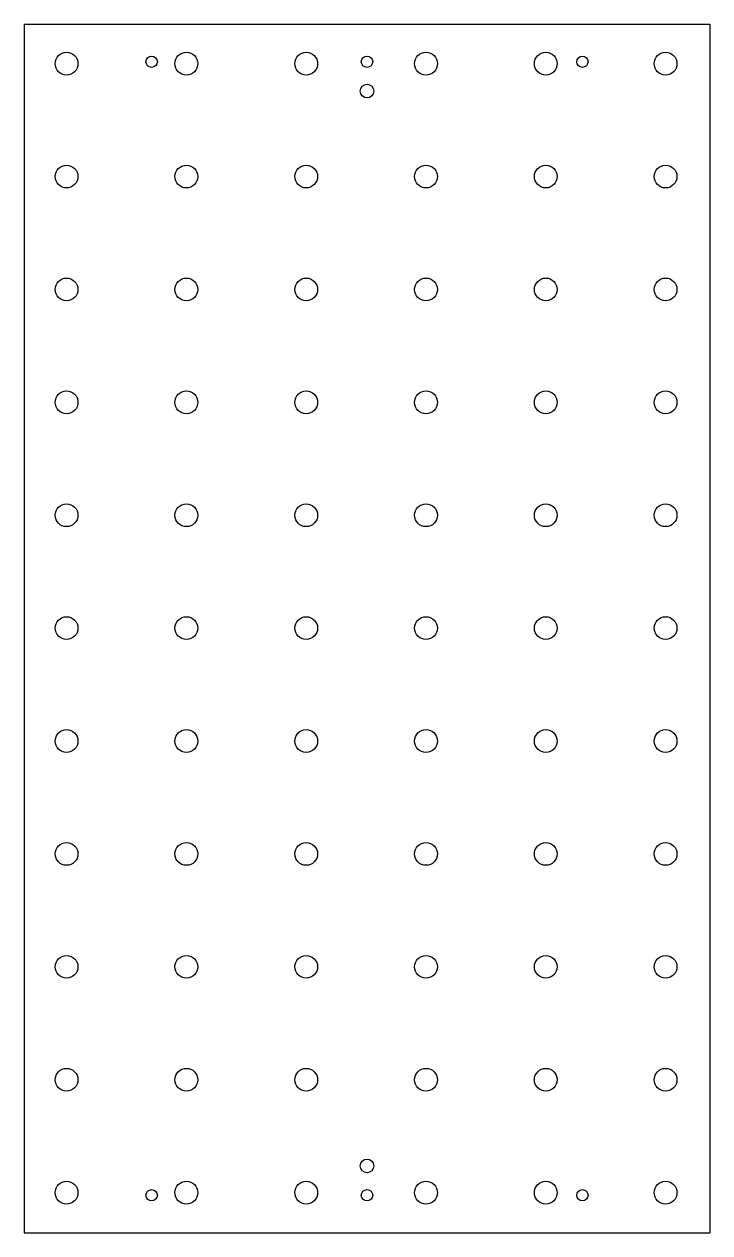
# Model space of a CAD drawing. Extents: x -37.7 to 0, y 0.1 to 66.5.
import ezdxf

# ---------------------------------------------------------------- set-up
doc = ezdxf.new("R2010")
doc.units = 0
doc.header["$MEASUREMENT"] = 0
doc.layers.add('VISIBLE', color=7, linetype='CONTINUOUS')

msp = doc.modelspace()

# ---------------------------------------------------------------- linework, layer by layer
at = {"layer": 'VISIBLE'}
for p, q in [((-37.656, 66.5), (0, 66.5)), ((-37.656, 66.5), (-37.656, 0.125)), ((0, 66.5), (0, 0.125)), ((-37.656, 0.125), (0, 0.125))]:
    msp.add_line(p, q, dxfattribs=at)
for centre, radius in [((-35.328, 64.332), 0.625), ((-30.656, 64.438), 0.313), ((-28.748, 64.332), 0.625), ((-22.168, 64.332), 0.625), ((-18.828, 64.438), 0.312), ((-15.588, 64.332), 0.625), ((-9.008, 64.332), 0.625), ((-7, 64.438), 0.312), ((-2.428, 64.332), 0.625), ((-18.828, 62.825), 0.375), ((-35.328, 58.132), 0.625), ((-28.748, 58.132), 0.625), ((-22.168, 58.132), 0.625), ((-15.588, 58.132), 0.625), ((-9.008, 58.132), 0.625), ((-2.428, 58.132), 0.625), ((-35.328, 51.932), 0.625), ((-28.748, 51.932), 0.625), ((-22.168, 51.932), 0.625), ((-15.588, 51.932), 0.625), ((-9.008, 51.932), 0.625), ((-2.428, 51.932), 0.625), ((-35.328, 45.732), 0.625), ((-28.748, 45.732), 0.625), ((-22.168, 45.732), 0.625), ((-15.588, 45.732), 0.625), ((-9.008, 45.732), 0.625), ((-2.428, 45.732), 0.625), ((-35.328, 39.532), 0.625), ((-28.748, 39.532), 0.625), ((-22.168, 39.532), 0.625), ((-15.588, 39.532), 0.625), ((-9.008, 39.532), 0.625), ((-2.428, 39.532), 0.625), ((-35.328, 33.332), 0.625), ((-28.748, 33.332), 0.625), ((-22.168, 33.332), 0.625), ((-15.588, 33.332), 0.625), ((-9.008, 33.332), 0.625), ((-2.428, 33.332), 0.625), ((-35.328, 27.132), 0.625), ((-28.748, 27.132), 0.625), ((-22.168, 27.132), 0.625), ((-15.588, 27.132), 0.625), ((-9.008, 27.132), 0.625), ((-2.428, 27.132), 0.625), ((-35.328, 20.932), 0.625), ((-28.748, 20.932), 0.625), ((-22.168, 20.932), 0.625), ((-15.588, 20.932), 0.625), ((-9.008, 20.932), 0.625), ((-2.428, 20.932), 0.625), ((-35.328, 14.732), 0.625), ((-28.748, 14.732), 0.625), ((-22.168, 14.732), 0.625), ((-15.588, 14.732), 0.625), ((-9.008, 14.732), 0.625), ((-2.428, 14.732), 0.625), ((-35.328, 8.532), 0.625), ((-28.748, 8.532), 0.625), ((-22.168, 8.532), 0.625), ((-15.588, 8.532), 0.625), ((-9.008, 8.532), 0.625), ((-2.428, 8.532), 0.625), ((-18.828, 3.8), 0.375), ((-35.328, 2.332), 0.625), ((-28.748, 2.332), 0.625), ((-22.168, 2.332), 0.625), ((-15.588, 2.332), 0.625), ((-9.008, 2.332), 0.625), ((-2.428, 2.332), 0.625), ((-30.656, 2.188), 0.313), ((-18.828, 2.188), 0.312), ((-7, 2.188), 0.312)]:
    msp.add_circle(centre, radius, dxfattribs=at)

doc.saveas('drawing.dxf')
